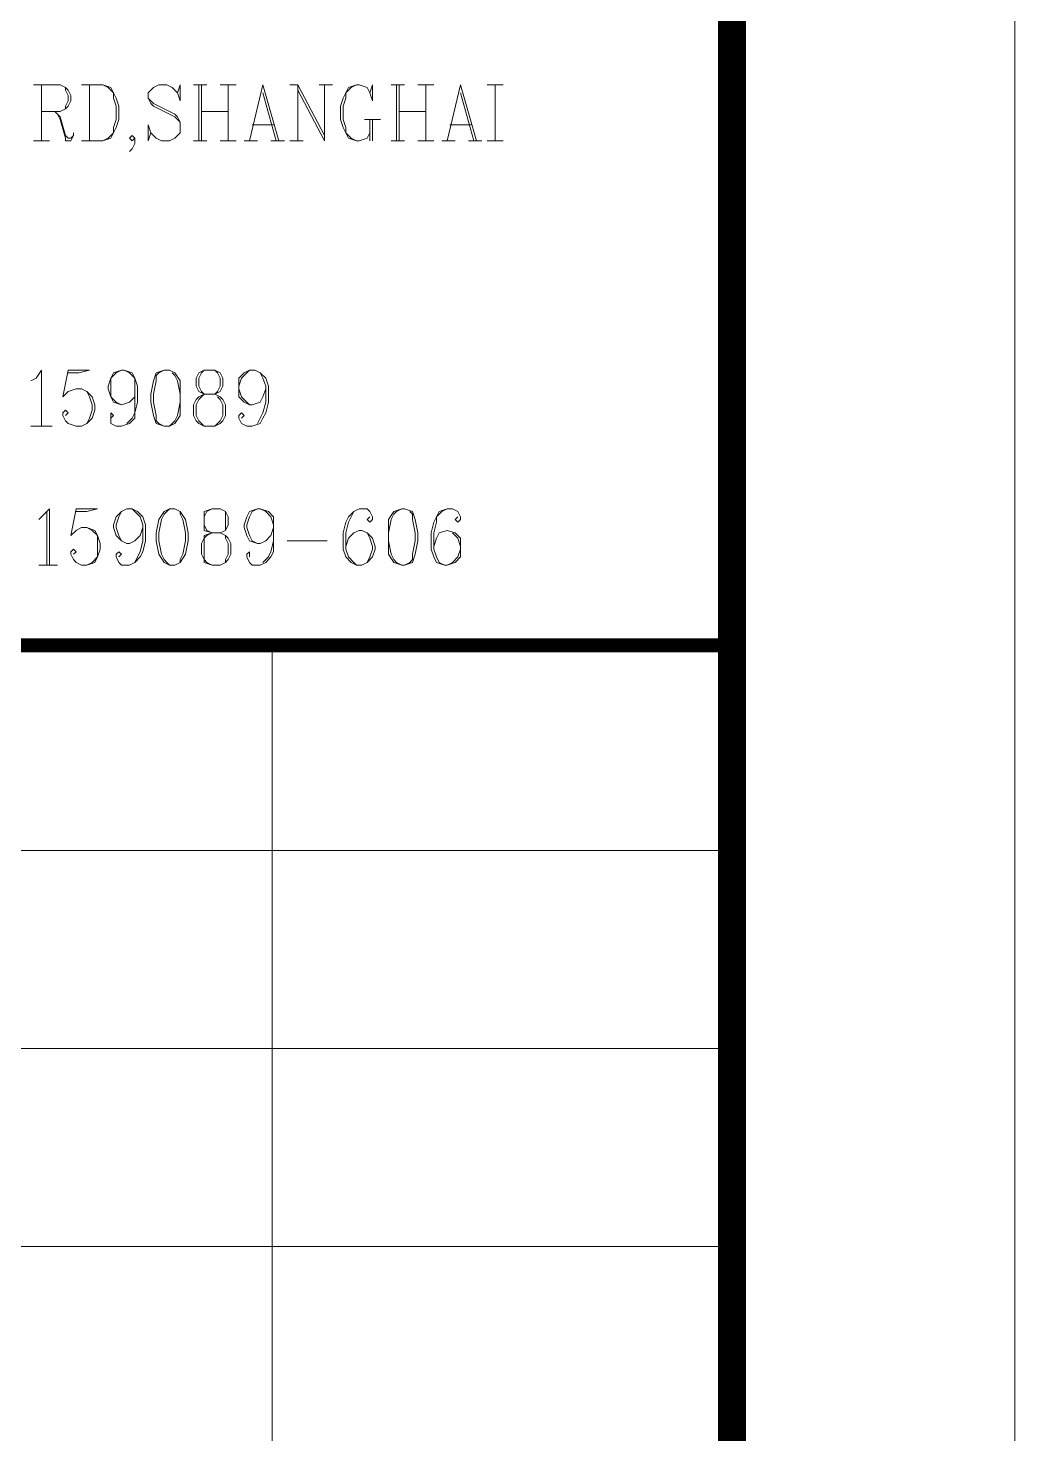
# Model space of a CAD drawing. Extents: x 1332633 to 1595679, y 264824 to 640777.
# Drawn here: x 1400089 to 1401833, y 447208 to 449693 of the extents above; entities that cross this region are included whole.
import ezdxf
from ezdxf.enums import TextEntityAlignment as Align

# ---------------------------------------------------------------- set-up
doc = ezdxf.new("R2010")
doc.units = 0
doc.header["$LTSCALE"] = 1000
doc.header["$MEASUREMENT"] = 0
doc.layers.get('0').update_dxf_attribs({"linetype": 'CONTINUOUS'})
doc.layers.add('_公共_图框', color=4, linetype='CONTINUOUS', lineweight=5)
doc.styles.add('图框文字', font='SIMKAI.TTF')

# ---------------------------------------------------------------- blocks, each defined once
blk = doc.blocks.new('vvxv')
at = {"color": 4, "lineweight": 0}
for points in [[(-1734.6, 9803.6), (-1687.4, 9803.6), (-1678, 9798.9), (-1673.3, 9794.2), (-1668.6, 9784.7), (-1668.6, 9775.3), (-1673.3, 9765.9), (-1678, 9761.2), (-1687.4, 9756.4), (-1720.4, 9756.4)], [(-1720.4, 9803.6), (-1720.4, 9704.6)], [(-1720.4, 9704.6), (-1720.4, 9803.6)], [(-1687.4, 9803.6), (-1678, 9798.9), (-1678, 9794.2), (-1673.3, 9784.7), (-1673.3, 9775.3), (-1678, 9765.9), (-1678, 9761.2), (-1687.4, 9756.4)], [(-1649.7, 9803.6), (-1612, 9803.6), (-1597.8, 9798.9), (-1593.1, 9789.5), (-1588.4, 9780), (-1583.7, 9765.9), (-1583.7, 9742.3), (-1588.4, 9728.1), (-1593.1, 9718.7), (-1597.8, 9709.3), (-1612, 9704.6), (-1649.7, 9704.6)], [(-1635.5, 9803.6), (-1635.5, 9704.6)], [(-1635.5, 9704.6), (-1635.5, 9803.6)], [(-1612, 9803.6), (-1602.5, 9798.9), (-1593.1, 9789.5), (-1593.1, 9780), (-1588.4, 9765.9), (-1588.4, 9742.3), (-1593.1, 9728.1), (-1593.1, 9718.7), (-1602.5, 9709.3), (-1612, 9704.6)], [(-1479.9, 9789.5), (-1475.2, 9803.6), (-1475.2, 9775.3), (-1479.9, 9789.5), (-1489.3, 9798.9), (-1498.8, 9803.6), (-1512.9, 9803.6), (-1522.3, 9798.9), (-1531.8, 9789.5), (-1531.8, 9780), (-1527.1, 9770.6), (-1522.3, 9765.9), (-1512.9, 9761.2), (-1494, 9751.7), (-1484.6, 9747), (-1475.2, 9737.6)], [(-1451.6, 9803.6), (-1428, 9803.6)], [(-1442.2, 9704.6), (-1442.2, 9803.6)], [(-1437.4, 9803.6), (-1437.4, 9704.6)], [(-1404.4, 9803.6), (-1376.1, 9803.6)], [(-1390.3, 9803.6), (-1390.3, 9704.6)], [(-1390.3, 9704.6), (-1390.3, 9803.6)], [(-1352.5, 9704.6), (-1329, 9803.6), (-1300.7, 9704.6)], [(-1281.8, 9803.6), (-1267.6, 9803.6)], [(-1267.6, 9794.2), (-1220.5, 9704.6), (-1220.5, 9803.6)], [(-1267.6, 9704.6), (-1267.6, 9803.6), (-1220.5, 9714)], [(-1267.6, 9704.6), (-1267.6, 9803.6)], [(-1229.9, 9803.6), (-1206.3, 9803.6)], [(-1140.3, 9789.5), (-1135.6, 9775.3), (-1135.6, 9803.6), (-1140.3, 9789.5), (-1145, 9798.9), (-1159.2, 9803.6), (-1163.9, 9803.6), (-1178, 9798.9), (-1182.7, 9789.5), (-1187.5, 9780), (-1192.2, 9765.9), (-1192.2, 9742.3), (-1187.5, 9728.1), (-1182.7, 9718.7), (-1178, 9709.3), (-1163.9, 9704.6), (-1159.2, 9704.6), (-1145, 9709.3), (-1140.3, 9718.7)], [(-1163.9, 9803.6), (-1173.3, 9798.9), (-1182.7, 9789.5), (-1182.7, 9780), (-1187.5, 9765.9), (-1187.5, 9742.3), (-1182.7, 9728.1), (-1182.7, 9718.7), (-1173.3, 9709.3), (-1163.9, 9704.6)], [(-1102.6, 9803.6), (-1079, 9803.6)], [(-1093.1, 9704.6), (-1093.1, 9803.6)], [(-1088.4, 9803.6), (-1088.4, 9704.6)], [(-1055.4, 9803.6), (-1027.1, 9803.6)], [(-1041.2, 9803.6), (-1041.2, 9704.6)], [(-1041.2, 9704.6), (-1041.2, 9803.6)], [(-1003.5, 9704.6), (-979.9, 9803.6), (-951.6, 9704.6)], [(-932.8, 9803.6), (-904.5, 9803.6)], [(-918.6, 9803.6), (-918.6, 9704.6)], [(-918.6, 9704.6), (-918.6, 9803.6)], [(-1531.8, 9780), (-1522.3, 9770.6), (-1512.9, 9765.9), (-1494, 9756.4), (-1484.6, 9751.7), (-1479.9, 9747), (-1475.2, 9737.6), (-1475.2, 9718.7), (-1484.6, 9709.3), (-1494, 9704.6), (-1508.2, 9704.6), (-1517.6, 9709.3), (-1527.1, 9718.7), (-1531.8, 9732.9), (-1531.8, 9704.6), (-1527.1, 9718.7)], [(-1329, 9789.5), (-1305.4, 9704.6)], [(-979.9, 9789.5), (-956.3, 9704.6)], [(-1696.9, 9756.4), (-1692.1, 9751.7), (-1687.4, 9747), (-1678, 9714), (-1673.3, 9709.3), (-1668.6, 9709.3), (-1663.8, 9714)], [(-1692.1, 9751.7), (-1687.4, 9742.3), (-1678, 9709.3), (-1678, 9704.6), (-1668.6, 9704.6), (-1663.8, 9714), (-1663.8, 9718.7)], [(-1437.4, 9756.4), (-1390.3, 9756.4)], [(-1149.7, 9742.3), (-1121.4, 9742.3)], [(-1140.3, 9742.3), (-1140.3, 9704.6)], [(-1135.6, 9742.3), (-1135.6, 9704.6)], [(-1088.4, 9756.4), (-1041.2, 9756.4)], [(-1347.8, 9732.9), (-1310.1, 9732.9)], [(-998.8, 9732.9), (-961.1, 9732.9)], [(-1734.6, 9704.6), (-1706.3, 9704.6)], [(-1555.4, 9709.3), (-1560.1, 9704.6), (-1564.8, 9709.3), (-1560.1, 9714), (-1555.4, 9709.3), (-1555.4, 9699.8), (-1560.1, 9690.4), (-1564.8, 9685.7)], [(-1451.6, 9704.6), (-1428, 9704.6)], [(-1404.4, 9704.6), (-1376.1, 9704.6)], [(-1362, 9704.6), (-1338.4, 9704.6)], [(-1314.8, 9704.6), (-1291.2, 9704.6)], [(-1281.8, 9704.6), (-1258.2, 9704.6)], [(-1102.6, 9704.6), (-1079, 9704.6)], [(-1055.4, 9704.6), (-1027.1, 9704.6)], [(-1012.9, 9704.6), (-989.4, 9704.6)], [(-965.8, 9704.6), (-942.2, 9704.6)], [(-932.8, 9704.6), (-904.5, 9704.6)], [(-1739.3, 9280.1), (-1729.9, 9284.8), (-1720.4, 9298.9), (-1720.4, 9199.9)], [(-1720.4, 9294.2), (-1720.4, 9199.9)], [(-1673.3, 9298.9), (-1682.7, 9251.8), (-1673.3, 9261.2), (-1659.1, 9265.9), (-1649.7, 9265.9), (-1640.3, 9261.2), (-1630.8, 9251.8), (-1626.1, 9237.6), (-1626.1, 9228.2), (-1630.8, 9214), (-1640.3, 9204.6), (-1649.7, 9199.9), (-1659.1, 9199.9), (-1673.3, 9204.6), (-1678, 9209.3), (-1682.7, 9218.8), (-1682.7, 9223.5), (-1678, 9228.2), (-1673.3, 9223.5), (-1678, 9218.8)], [(-1673.3, 9294.2), (-1654.4, 9294.2), (-1635.5, 9298.9)], [(-1673.3, 9298.9), (-1635.5, 9298.9)], [(-1555.4, 9265.9), (-1555.4, 9251.8), (-1564.8, 9242.3), (-1578.9, 9237.6), (-1593.1, 9242.3), (-1597.8, 9251.8), (-1602.5, 9265.9), (-1602.5, 9270.6), (-1597.8, 9284.8), (-1593.1, 9294.2), (-1578.9, 9298.9), (-1574.2, 9298.9), (-1560.1, 9294.2), (-1555.4, 9284.8), (-1550.6, 9270.6), (-1550.6, 9242.3), (-1555.4, 9223.5), (-1555.4, 9214), (-1564.8, 9204.6), (-1578.9, 9199.9), (-1588.4, 9199.9), (-1597.8, 9204.6), (-1597.8, 9214), (-1597.8, 9218.8), (-1597.8, 9223.5), (-1593.1, 9218.8), (-1597.8, 9214)], [(-1578.9, 9237.6), (-1588.4, 9242.3), (-1597.8, 9251.8), (-1597.8, 9265.9), (-1597.8, 9270.6), (-1597.8, 9284.8), (-1588.4, 9294.2), (-1578.9, 9298.9)], [(-1574.2, 9298.9), (-1564.8, 9294.2), (-1555.4, 9284.8), (-1555.4, 9270.6), (-1555.4, 9242.3), (-1555.4, 9223.5), (-1560.1, 9214), (-1569.5, 9204.6)], [(-1503.5, 9298.9), (-1517.6, 9294.2), (-1522.3, 9280.1), (-1527.1, 9256.5), (-1527.1, 9242.3), (-1522.3, 9218.8), (-1517.6, 9204.6), (-1503.5, 9199.9), (-1494, 9199.9), (-1484.6, 9204.6), (-1475.2, 9218.8), (-1475.2, 9242.3), (-1475.2, 9256.5), (-1475.2, 9280.1), (-1484.6, 9294.2), (-1494, 9298.9), (-1503.5, 9298.9), (-1512.9, 9294.2), (-1517.6, 9289.5), (-1517.6, 9280.1), (-1522.3, 9256.5), (-1522.3, 9242.3), (-1517.6, 9218.8), (-1517.6, 9209.3), (-1512.9, 9204.6), (-1503.5, 9199.9)], [(-1494, 9199.9), (-1489.3, 9204.6), (-1484.6, 9209.3), (-1479.9, 9218.8), (-1475.2, 9242.3), (-1475.2, 9256.5), (-1479.9, 9280.1), (-1484.6, 9289.5), (-1489.3, 9294.2)], [(-1432.7, 9298.9), (-1442.2, 9294.2), (-1446.9, 9284.8), (-1446.9, 9270.6), (-1442.2, 9261.2), (-1432.7, 9256.5), (-1413.9, 9256.5), (-1404.4, 9261.2), (-1399.7, 9270.6), (-1399.7, 9284.8), (-1404.4, 9294.2), (-1413.9, 9298.9), (-1432.7, 9298.9), (-1437.4, 9294.2), (-1442.2, 9284.8), (-1442.2, 9270.6), (-1437.4, 9261.2), (-1432.7, 9256.5)], [(-1413.9, 9256.5), (-1409.1, 9261.2), (-1404.4, 9270.6), (-1404.4, 9284.8), (-1409.1, 9294.2), (-1413.9, 9298.9)], [(-1352.5, 9237.6), (-1357.3, 9242.3), (-1366.7, 9251.8), (-1371.4, 9265.9), (-1371.4, 9270.6), (-1366.7, 9284.8), (-1357.3, 9294.2), (-1352.5, 9298.9)], [(-1324.2, 9265.9), (-1329, 9251.8), (-1333.7, 9242.3), (-1347.8, 9237.6), (-1352.5, 9237.6), (-1362, 9242.3), (-1371.4, 9251.8), (-1371.4, 9265.9), (-1371.4, 9270.6), (-1371.4, 9284.8), (-1362, 9294.2), (-1352.5, 9298.9), (-1343.1, 9298.9), (-1333.7, 9294.2), (-1324.2, 9284.8), (-1319.5, 9270.6), (-1319.5, 9242.3), (-1324.2, 9223.5), (-1329, 9214), (-1333.7, 9204.6), (-1347.8, 9199.9), (-1357.3, 9199.9), (-1366.7, 9204.6), (-1371.4, 9214), (-1371.4, 9218.8), (-1366.7, 9223.5), (-1362, 9218.8), (-1366.7, 9214)], [(-1343.1, 9298.9), (-1333.7, 9294.2), (-1329, 9284.8), (-1324.2, 9270.6), (-1324.2, 9242.3), (-1329, 9223.5), (-1333.7, 9214), (-1338.4, 9204.6)], [(-1649.7, 9265.9), (-1640.3, 9261.2), (-1635.5, 9251.8), (-1630.8, 9237.6), (-1630.8, 9228.2), (-1635.5, 9214), (-1640.3, 9204.6), (-1649.7, 9199.9)], [(-1432.7, 9256.5), (-1442.2, 9251.8), (-1446.9, 9247.1), (-1451.6, 9237.6), (-1451.6, 9218.8), (-1446.9, 9209.3), (-1442.2, 9204.6), (-1432.7, 9199.9), (-1413.9, 9199.9), (-1404.4, 9204.6), (-1399.7, 9209.3), (-1395, 9218.8), (-1395, 9237.6), (-1399.7, 9247.1), (-1404.4, 9251.8), (-1413.9, 9256.5)], [(-1432.7, 9256.5), (-1437.4, 9251.8), (-1442.2, 9247.1), (-1446.9, 9237.6), (-1446.9, 9218.8), (-1442.2, 9209.3), (-1437.4, 9204.6), (-1432.7, 9199.9)], [(-1413.9, 9199.9), (-1409.1, 9204.6), (-1404.4, 9209.3), (-1399.7, 9218.8), (-1399.7, 9237.6), (-1404.4, 9247.1), (-1409.1, 9251.8)], [(-1739.3, 9199.9), (-1701.6, 9199.9)], [(-1725.2, 9034.8), (-1720.4, 9039.5), (-1706.3, 9053.7), (-1706.3, 8954.6)], [(-1711, 9049), (-1711, 8954.6)], [(-1659.1, 9053.7), (-1668.6, 9006.5), (-1659.1, 9015.9), (-1649.7, 9020.7), (-1640.3, 9020.7), (-1626.1, 9015.9), (-1621.4, 9006.5), (-1616.7, 8992.4), (-1616.7, 8982.9), (-1621.4, 8968.8), (-1626.1, 8959.3), (-1640.3, 8954.6), (-1649.7, 8954.6), (-1659.1, 8959.3), (-1663.8, 8964.1), (-1668.6, 8973.5), (-1668.6, 8978.2), (-1663.8, 8982.9), (-1659.1, 8978.2), (-1663.8, 8973.5)], [(-1659.1, 9049), (-1640.3, 9049), (-1621.4, 9053.7)], [(-1659.1, 9053.7), (-1621.4, 9053.7)], [(-1541.2, 9020.7), (-1545.9, 9006.5), (-1555.4, 8997.1), (-1564.8, 8992.4), (-1569.5, 8992.4), (-1578.9, 8997.1), (-1588.4, 9006.5), (-1593.1, 9020.7), (-1593.1, 9025.4), (-1588.4, 9039.5), (-1578.9, 9049), (-1569.5, 9053.7), (-1560.1, 9053.7), (-1550.6, 9049), (-1541.2, 9039.5), (-1536.5, 9025.4), (-1536.5, 8997.1), (-1541.2, 8978.2), (-1545.9, 8968.8), (-1555.4, 8959.3), (-1564.8, 8954.6), (-1578.9, 8954.6), (-1583.7, 8959.3), (-1588.4, 8968.8), (-1588.4, 8973.5), (-1583.7, 8978.2), (-1578.9, 8973.5), (-1583.7, 8968.8)], [(-1569.5, 8992.4), (-1578.9, 8997.1), (-1583.7, 9006.5), (-1588.4, 9020.7), (-1588.4, 9025.4), (-1583.7, 9039.5), (-1578.9, 9049), (-1569.5, 9053.7)], [(-1560.1, 9053.7), (-1555.4, 9049), (-1545.9, 9039.5), (-1541.2, 9025.4), (-1541.2, 8997.1), (-1545.9, 8978.2), (-1550.6, 8968.8), (-1555.4, 8959.3)], [(-1494, 9053.7), (-1503.5, 9049), (-1512.9, 9034.8), (-1517.6, 9011.2), (-1517.6, 8997.1), (-1512.9, 8973.5), (-1503.5, 8959.3), (-1494, 8954.6), (-1484.6, 8954.6), (-1475.2, 8959.3), (-1465.7, 8973.5), (-1461, 8997.1), (-1461, 9011.2), (-1465.7, 9034.8), (-1475.2, 9049), (-1484.6, 9053.7), (-1494, 9053.7), (-1498.8, 9049), (-1503.5, 9044.2), (-1508.2, 9034.8), (-1512.9, 9011.2), (-1512.9, 8997.1), (-1508.2, 8973.5), (-1503.5, 8964.1), (-1498.8, 8959.3), (-1494, 8954.6)], [(-1484.6, 8954.6), (-1475.2, 8959.3), (-1475.2, 8964.1), (-1470.5, 8973.5), (-1465.7, 8997.1), (-1465.7, 9011.2), (-1470.5, 9034.8), (-1475.2, 9044.2), (-1475.2, 9049)], [(-1418.6, 9053.7), (-1432.7, 9049), (-1432.7, 9039.5), (-1432.7, 9025.4), (-1432.7, 9015.9), (-1418.6, 9011.2), (-1404.4, 9011.2), (-1395, 9015.9), (-1390.3, 9025.4), (-1390.3, 9039.5), (-1395, 9049), (-1404.4, 9053.7), (-1418.6, 9053.7), (-1428, 9049), (-1432.7, 9039.5), (-1432.7, 9025.4), (-1428, 9015.9), (-1418.6, 9011.2)], [(-1404.4, 9011.2), (-1395, 9015.9), (-1395, 9025.4), (-1395, 9039.5), (-1395, 9049), (-1404.4, 9053.7)], [(-1310.1, 9020.7), (-1314.8, 9006.5), (-1324.2, 8997.1), (-1333.7, 8992.4), (-1338.4, 8992.4), (-1352.5, 8997.1), (-1357.3, 9006.5), (-1362, 9020.7), (-1362, 9025.4), (-1357.3, 9039.5), (-1352.5, 9049), (-1338.4, 9053.7), (-1333.7, 9053.7), (-1319.5, 9049), (-1310.1, 9039.5), (-1310.1, 9025.4), (-1310.1, 8997.1), (-1310.1, 8978.2), (-1314.8, 8968.8), (-1324.2, 8959.3), (-1333.7, 8954.6), (-1347.8, 8954.6), (-1352.5, 8959.3), (-1357.3, 8968.8), (-1357.3, 8973.5), (-1352.5, 8978.2), (-1352.5, 8973.5), (-1352.5, 8968.8)], [(-1338.4, 8992.4), (-1347.8, 8997.1), (-1352.5, 9006.5), (-1357.3, 9020.7), (-1357.3, 9025.4), (-1352.5, 9039.5), (-1347.8, 9049), (-1338.4, 9053.7)], [(-1333.7, 9053.7), (-1324.2, 9049), (-1314.8, 9039.5), (-1310.1, 9025.4), (-1310.1, 8997.1), (-1314.8, 8978.2), (-1319.5, 8968.8), (-1329, 8959.3)], [(-1140.3, 9039.5), (-1145, 9034.8), (-1140.3, 9030.1), (-1135.6, 9034.8), (-1135.6, 9039.5), (-1140.3, 9049), (-1145, 9053.7), (-1159.2, 9053.7), (-1168.6, 9049), (-1178, 9039.5), (-1182.7, 9030.1), (-1187.5, 9011.2), (-1187.5, 8982.9), (-1182.7, 8968.8), (-1173.3, 8959.3), (-1163.9, 8954.6), (-1154.4, 8954.6), (-1145, 8959.3), (-1135.6, 8968.8), (-1130.9, 8982.9), (-1130.9, 8987.6), (-1135.6, 9001.8), (-1145, 9011.2), (-1154.4, 9015.9), (-1159.2, 9015.9), (-1168.6, 9011.2), (-1178, 9001.8), (-1182.7, 8987.6)], [(-1159.2, 9053.7), (-1168.6, 9049), (-1173.3, 9039.5), (-1178, 9030.1), (-1182.7, 9011.2), (-1182.7, 8982.9), (-1178, 8968.8), (-1168.6, 8959.3), (-1163.9, 8954.6)], [(-1083.7, 9053.7), (-1097.8, 9049), (-1107.3, 9034.8), (-1107.3, 9011.2), (-1107.3, 8997.1), (-1107.3, 8973.5), (-1097.8, 8959.3), (-1083.7, 8954.6), (-1079, 8954.6), (-1064.8, 8959.3), (-1060.1, 8973.5), (-1055.4, 8997.1), (-1055.4, 9011.2), (-1060.1, 9034.8), (-1064.8, 9049), (-1079, 9053.7), (-1083.7, 9053.7), (-1093.1, 9049), (-1097.8, 9044.2), (-1102.6, 9034.8), (-1107.3, 9011.2), (-1107.3, 8997.1), (-1102.6, 8973.5), (-1097.8, 8964.1), (-1093.1, 8959.3), (-1083.7, 8954.6)], [(-1079, 8954.6), (-1069.5, 8959.3), (-1064.8, 8964.1), (-1064.8, 8973.5), (-1060.1, 8997.1), (-1060.1, 9011.2), (-1064.8, 9034.8), (-1064.8, 9044.2), (-1069.5, 9049)], [(-984.6, 9039.5), (-989.4, 9034.8), (-984.6, 9030.1), (-979.9, 9034.8), (-979.9, 9039.5), (-984.6, 9049), (-994.1, 9053.7), (-1003.5, 9053.7), (-1017.7, 9049), (-1022.4, 9039.5), (-1027.1, 9030.1), (-1031.8, 9011.2), (-1031.8, 8982.9), (-1027.1, 8968.8), (-1022.4, 8959.3), (-1008.2, 8954.6), (-1003.5, 8954.6), (-989.4, 8959.3), (-979.9, 8968.8), (-979.9, 8982.9), (-979.9, 8987.6), (-979.9, 9001.8), (-989.4, 9011.2), (-1003.5, 9015.9), (-1017.7, 9011.2), (-1022.4, 9001.8), (-1027.1, 8987.6)], [(-1003.5, 9053.7), (-1012.9, 9049), (-1022.4, 9039.5), (-1022.4, 9030.1), (-1027.1, 9011.2), (-1027.1, 8982.9), (-1022.4, 8968.8), (-1017.7, 8959.3), (-1008.2, 8954.6)], [(-1640.3, 9020.7), (-1630.8, 9015.9), (-1621.4, 9006.5), (-1621.4, 8992.4), (-1621.4, 8982.9), (-1621.4, 8968.8), (-1630.8, 8959.3), (-1640.3, 8954.6)], [(-1418.6, 9011.2), (-1432.7, 9006.5), (-1432.7, 9001.8), (-1437.4, 8992.4), (-1437.4, 8973.5), (-1432.7, 8964.1), (-1432.7, 8959.3), (-1418.6, 8954.6), (-1404.4, 8954.6), (-1395, 8959.3), (-1390.3, 8964.1), (-1385.6, 8973.5), (-1385.6, 8992.4), (-1390.3, 9001.8), (-1395, 9006.5), (-1404.4, 9011.2)], [(-1418.6, 9011.2), (-1428, 9006.5), (-1432.7, 9001.8), (-1432.7, 8992.4), (-1432.7, 8973.5), (-1432.7, 8964.1), (-1428, 8959.3), (-1418.6, 8954.6)], [(-1404.4, 8954.6), (-1395, 8959.3), (-1395, 8964.1), (-1390.3, 8973.5), (-1390.3, 8992.4), (-1395, 9001.8), (-1395, 9006.5)], [(-1286.5, 8997.1), (-1215.8, 8997.1)], [(-1154.4, 8954.6), (-1145, 8959.3), (-1140.3, 8968.8), (-1135.6, 8982.9), (-1135.6, 8987.6), (-1140.3, 9001.8), (-1145, 9011.2)], [(-1003.5, 8954.6), (-994.1, 8959.3), (-984.6, 8968.8), (-979.9, 8982.9), (-979.9, 8987.6), (-984.6, 9001.8), (-994.1, 9011.2)], [(-1725.2, 8954.6), (-1692.1, 8954.6)]]:
    blk.add_lwpolyline(points, dxfattribs=at)
at = {"layer": '_公共_图框'}
for p, q in [((-1312.5, 8812.5), (-1312.5, 6337.5)), ((-4500, 8450), (-500, 8450)), ((-4500, 8100), (-500, 8100)), ((-4500, 7750), (-500, 7750))]:
    blk.add_line(p, q, dxfattribs=at)
blk.add_lwpolyline([(-63000, 0), (0, 0), (0, 29700), (-63000, 29700)], close=True, dxfattribs=at)
at = {"layer": '_公共_图框', "const_width": 50}
blk.add_lwpolyline([(-61750, 500), (-500, 500), (-500, 29200), (-61750, 29200)], close=True, dxfattribs=at)
at = {"layer": '_公共_图框', "const_width": 25}
blk.add_lwpolyline([(-4500, 8812.5), (-500, 8812.5)], dxfattribs=at)
at = {"layer": '_公共_图框', "style": '图框文字'}
for tag, height, p in [('建设单位', 250, (-2500, 19150)), ('合作单位', 250, (-2527, 16841.6)), ('项目名称', 250, (-2500, 15150)), ('项目编号', 250, (-2500, 13150)), ('建筑', 175, (-1300, 2800)), ('方案深化', 175, (-1300, 2450)), ('1:100', 175, (-1300, 2100)), ('20090705', 175, (-1300, 1750)), ('图号', 175, (-1300, 1225))]:
    blk.add_attdef(tag, text='', height=height, dxfattribs=at).set_placement(p, align=Align.MIDDLE_CENTER)

msp = doc.modelspace()

# ---------------------------------------------------------------- block references
msp.add_blockref('vvxv', (1401833.4, 439789.1))

doc.saveas('drawing.dxf')
